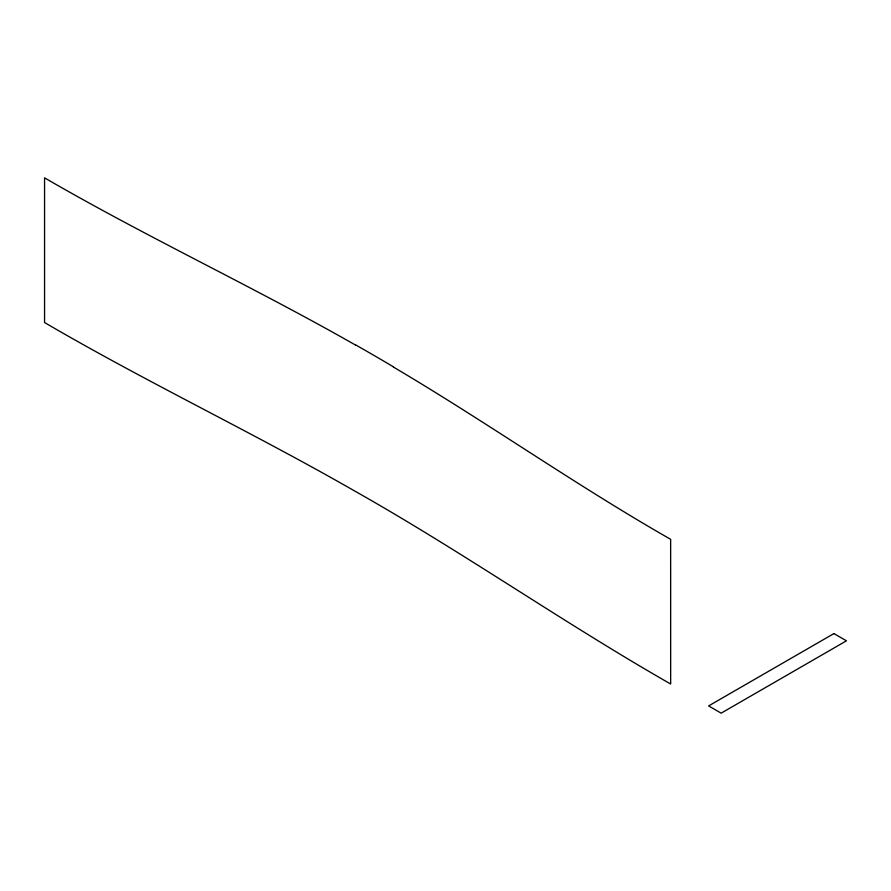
<?xml version="1.0" encoding="UTF-8"?>
<svg xmlns="http://www.w3.org/2000/svg" width="891" height="891" viewBox="0 0 891 891"><rect width="100%" height="100%" fill="white"/><g stroke="black" fill="none" stroke-linecap="round" stroke-linejoin="round"><path stroke-width="1.34" d="M355.854 345.251C253.467 286.891 146.492 237.017 44.561 177.844L44.561 322.531C146.024 381.871 252.353 432.347 354.317 490.796C462.006 551.507 563.357 622.686 670.667 684.01L670.645 539.311C576.076 485.361 487.076 422.345 393.343 367.014M356.055 345.129A2475.12 1411.054 0.6 0 1 393.544 366.903M833.92 633.579L708.623 705.917L721.153 713.156L846.45 640.818L833.92 633.579"/></g></svg>
